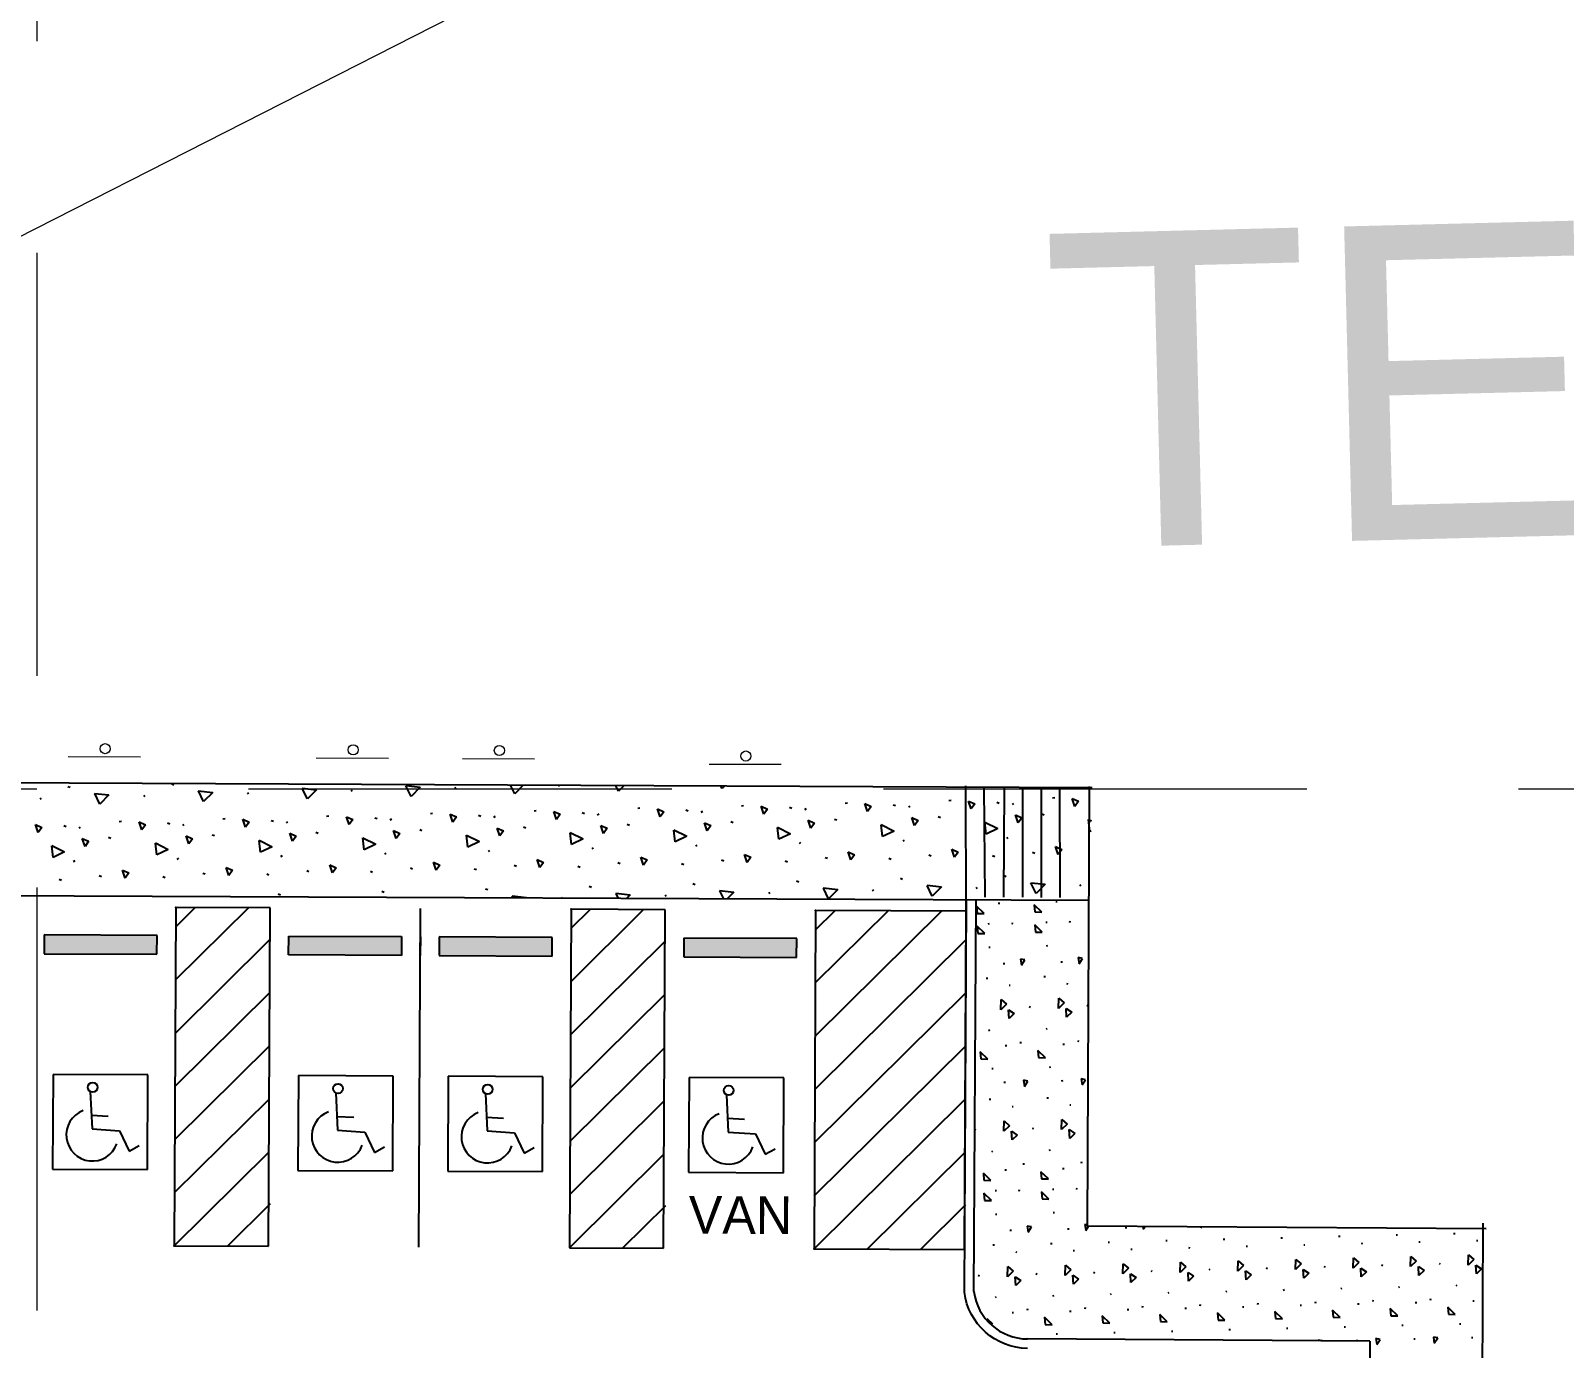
# Model space of a CAD drawing. Header units: inches. Extents: x -5337 to 1057, y 15227 to 19227.
# Drawn here: x -2240 to -2158.5, y 16498.7 to 16568.8 of the extents above; entities that cross this region are included whole.
import ezdxf
from ezdxf.enums import TextEntityAlignment as Align

# ---------------------------------------------------------------- set-up
doc = ezdxf.new("R2010")
doc.units = ezdxf.units.IN
doc.header["$LTSCALE"] = 150
doc.header["$MEASUREMENT"] = 0
doc.linetypes.add('HIDDEN', pattern=[0.375, 0.25, -0.125])
for name, color, linetype in [('grid', 7, 'HIDDEN'), ('Level 5', 7, 'Continuous'), ('PAVING', 7, 'Continuous')]:
    doc.layers.add(name, color=color, linetype=linetype)
doc.styles.add('providence5$0$Style-ENGINEERING', font='ENGINEERING.shx')
doc.styles.get("Standard").update_dxf_attribs({"font": 'ARIAL.TTF', "height": 25})

msp = doc.modelspace()

# ---------------------------------------------------------------- linework, layer by layer
at = {"layer": 'grid', "color": 252, "linetype": 'HIDDEN', "lineweight": 0, "ltscale": 0.6}
for p, q in [((-2239.644, 19121.984), (-2239.644, 15630.294)), ((-5232.144, 16528.484), (952.356, 16528.484))]:
    msp.add_line(p, q, dxfattribs=at)
at = {"layer": 'Level 5', "color": 7, "linetype": 'Continuous', "lineweight": 13}
msp.add_line((-2189.667, 16583.74), (-2261.828, 16547.011), dxfattribs=at)
at = {"layer": 'PAVING', "linetype": 'Continuous', "lineweight": 13}
for p, q in [((-2234.137, 16530.157), (-2237.977, 16530.176)), ((-2220.954, 16530.093), (-2224.794, 16530.112)), ((-2213.189, 16530.056), (-2217.029, 16530.074)), ((-2200.081, 16529.775), (-2203.921, 16529.775))]:
    msp.add_line(p, q, dxfattribs=at)
at = {"layer": 'PAVING'}
for p, q in [((-2183.55, 16528.527), (-2295.542, 16529.027)), ((-2237.994, 16528.607), (-2237.872, 16528.557)), ((-2232.482, 16528.746), (-2232.361, 16528.696)), ((-2225.554, 16528.512), (-2224.79, 16528.425)), ((-2225.271, 16527.936), (-2225.549, 16528.499)), ((-2220.043, 16528.651), (-2219.279, 16528.564)), ((-2219.76, 16528.075), (-2220.038, 16528.638)), ((-2219.279, 16528.564), (-2219.76, 16528.075)), ((-2217.371, 16528.54), (-2217.449, 16528.485)), ((-2214.248, 16528.214), (-2214.472, 16528.666)), ((-2213.807, 16528.663), (-2214.248, 16528.214)), ((-2211.894, 16528.654), (-2211.938, 16528.623)), ((-2208.737, 16528.352), (-2208.88, 16528.641)), ((-2208.456, 16528.639), (-2208.737, 16528.352)), ((-2203.226, 16528.491), (-2203.287, 16528.615)), ((-2203.105, 16528.615), (-2203.226, 16528.491)), ((-2190.254, 16521.971), (-2190.266, 16528.641)), ((-2190.254, 16521.971), (-2190.266, 16528.641)), ((-2189.251, 16522.716), (-2189.294, 16528.561)), ((-2189.251, 16522.716), (-2189.294, 16528.561)), ((-2188.251, 16522.711), (-2188.22, 16528.554)), ((-2188.251, 16522.711), (-2188.22, 16528.554)), ((-2187.251, 16522.706), (-2187.25, 16528.543)), ((-2187.251, 16522.706), (-2187.25, 16528.543)), ((-2186.251, 16522.701), (-2186.245, 16528.534)), ((-2186.251, 16522.701), (-2186.245, 16528.534)), ((-2185.251, 16522.696), (-2185.276, 16528.558)), ((-2185.251, 16522.696), (-2185.276, 16528.558)), ((-2183.812, 16505.223), (-2183.693, 16528.593)), ((-2239.415, 16527.985), (-2239.494, 16527.93)), ((-2236.576, 16528.234), (-2235.813, 16528.148)), ((-2236.293, 16527.659), (-2236.572, 16528.222)), ((-2235.813, 16528.148), (-2236.293, 16527.659)), ((-2233.904, 16528.124), (-2233.983, 16528.069)), ((-2231.065, 16528.373), (-2230.302, 16528.287)), ((-2230.782, 16527.797), (-2231.06, 16528.361)), ((-2230.302, 16528.287), (-2230.782, 16527.797)), ((-2228.393, 16528.263), (-2228.472, 16528.207)), ((-2224.79, 16528.425), (-2225.271, 16527.936)), ((-2222.882, 16528.401), (-2222.96, 16528.346)), ((-2196.569, 16527.717), (-2196.689, 16527.7)), ((-2195.637, 16527.688), (-2195.3, 16527.537)), ((-2195.493, 16527.265), (-2195.637, 16527.688)), ((-2191.058, 16527.855), (-2191.178, 16527.839)), ((-2190.126, 16527.827), (-2189.789, 16527.676)), ((-2189.982, 16527.404), (-2190.126, 16527.827)), ((-2188.619, 16527.772), (-2188.497, 16527.721)), ((-2187.738, 16527.693), (-2187.817, 16527.637)), ((-2185.547, 16527.994), (-2185.666, 16527.978)), ((-2184.614, 16527.966), (-2184.277, 16527.814)), ((-2184.471, 16527.543), (-2184.614, 16527.966)), ((-2184.277, 16527.814), (-2184.471, 16527.543)), ((-2229.637, 16526.884), (-2229.756, 16526.868)), ((-2224.125, 16527.023), (-2224.245, 16527.007)), ((-2223.193, 16526.994), (-2222.856, 16526.843)), ((-2223.049, 16526.572), (-2223.193, 16526.994)), ((-2221.686, 16526.939), (-2221.565, 16526.889)), ((-2218.614, 16527.162), (-2218.734, 16527.145)), ((-2217.682, 16527.133), (-2217.345, 16526.982)), ((-2217.538, 16526.711), (-2217.682, 16527.133)), ((-2217.345, 16526.982), (-2217.538, 16526.711)), ((-2216.175, 16527.078), (-2216.053, 16527.028)), ((-2215.294, 16526.999), (-2215.373, 16526.944)), ((-2213.103, 16527.301), (-2213.222, 16527.284)), ((-2212.17, 16527.272), (-2211.834, 16527.121)), ((-2212.027, 16526.849), (-2212.17, 16527.272)), ((-2211.834, 16527.121), (-2212.027, 16526.849)), ((-2210.663, 16527.217), (-2210.542, 16527.166)), ((-2209.783, 16527.138), (-2209.862, 16527.082)), ((-2207.592, 16527.439), (-2207.711, 16527.423)), ((-2206.659, 16527.411), (-2206.322, 16527.259)), ((-2206.515, 16526.988), (-2206.659, 16527.411)), ((-2206.322, 16527.259), (-2206.515, 16526.988)), ((-2205.152, 16527.355), (-2205.031, 16527.305)), ((-2204.272, 16527.277), (-2204.351, 16527.221)), ((-2202.081, 16527.578), (-2202.2, 16527.562)), ((-2201.148, 16527.549), (-2200.811, 16527.398)), ((-2201.004, 16527.127), (-2201.148, 16527.549)), ((-2200.811, 16527.398), (-2201.004, 16527.127)), ((-2199.641, 16527.494), (-2199.52, 16527.444)), ((-2198.761, 16527.415), (-2198.839, 16527.36)), ((-2197.255, 16526.869), (-2197.134, 16526.818)), ((-2195.3, 16527.537), (-2195.493, 16527.265)), ((-2194.13, 16527.633), (-2194.009, 16527.583)), ((-2193.25, 16527.554), (-2193.328, 16527.499)), ((-2193.141, 16526.946), (-2192.805, 16526.794)), ((-2192.998, 16526.523), (-2193.141, 16526.946)), ((-2191.744, 16527.007), (-2191.623, 16526.957)), ((-2189.789, 16527.676), (-2189.982, 16527.404)), ((-2187.63, 16527.084), (-2187.293, 16526.933)), ((-2187.486, 16526.662), (-2187.63, 16527.084)), ((-2187.293, 16526.933), (-2187.486, 16526.662)), ((-2186.233, 16527.146), (-2186.111, 16527.096)), ((-2239.726, 16526.578), (-2239.39, 16526.427)), ((-2239.583, 16526.156), (-2239.726, 16526.578)), ((-2239.39, 16526.427), (-2239.583, 16526.156)), ((-2238.219, 16526.523), (-2238.098, 16526.473)), ((-2237.339, 16526.444), (-2237.418, 16526.389)), ((-2235.148, 16526.746), (-2235.267, 16526.729)), ((-2234.215, 16526.717), (-2233.878, 16526.566)), ((-2234.071, 16526.294), (-2234.215, 16526.717)), ((-2233.878, 16526.566), (-2234.071, 16526.294)), ((-2232.708, 16526.662), (-2232.587, 16526.611)), ((-2231.828, 16526.583), (-2231.907, 16526.527)), ((-2228.704, 16526.856), (-2228.367, 16526.704)), ((-2228.56, 16526.433), (-2228.704, 16526.856)), ((-2228.367, 16526.704), (-2228.56, 16526.433)), ((-2227.197, 16526.8), (-2227.076, 16526.75)), ((-2226.317, 16526.722), (-2226.395, 16526.666)), ((-2226.209, 16526.113), (-2225.872, 16525.962)), ((-2226.065, 16525.69), (-2226.209, 16526.113)), ((-2224.811, 16526.175), (-2224.69, 16526.125)), ((-2222.856, 16526.843), (-2223.049, 16526.572)), ((-2220.806, 16526.86), (-2220.884, 16526.805)), ((-2220.698, 16526.252), (-2220.361, 16526.101)), ((-2220.554, 16525.829), (-2220.698, 16526.252)), ((-2220.361, 16526.101), (-2220.554, 16525.829)), ((-2219.3, 16526.314), (-2219.179, 16526.263)), ((-2215.186, 16526.391), (-2214.849, 16526.239)), ((-2215.042, 16525.968), (-2215.186, 16526.391)), ((-2214.849, 16526.239), (-2215.042, 16525.968)), ((-2213.789, 16526.452), (-2213.667, 16526.402)), ((-2211.303, 16526.155), (-2210.615, 16525.813)), ((-2211.233, 16525.517), (-2211.302, 16526.142)), ((-2209.675, 16526.529), (-2209.338, 16526.378)), ((-2209.531, 16526.107), (-2209.675, 16526.529)), ((-2209.338, 16526.378), (-2209.531, 16526.107)), ((-2208.278, 16526.591), (-2208.156, 16526.541)), ((-2205.792, 16526.294), (-2205.104, 16525.952)), ((-2205.722, 16525.656), (-2205.791, 16526.281)), ((-2204.164, 16526.668), (-2203.827, 16526.517)), ((-2204.02, 16526.245), (-2204.164, 16526.668)), ((-2203.827, 16526.517), (-2204.02, 16526.245)), ((-2202.766, 16526.73), (-2202.645, 16526.68)), ((-2200.28, 16526.433), (-2199.592, 16526.09)), ((-2200.211, 16525.795), (-2200.28, 16526.419)), ((-2199.592, 16526.09), (-2200.211, 16525.795)), ((-2198.653, 16526.807), (-2198.316, 16526.655)), ((-2198.509, 16526.384), (-2198.653, 16526.807)), ((-2198.316, 16526.655), (-2198.509, 16526.384)), ((-2194.769, 16526.571), (-2194.081, 16526.229)), ((-2194.7, 16525.934), (-2194.769, 16526.558)), ((-2194.081, 16526.229), (-2194.7, 16525.934)), ((-2192.805, 16526.794), (-2192.998, 16526.523)), ((-2189.258, 16526.71), (-2188.57, 16526.368)), ((-2189.189, 16526.072), (-2189.258, 16526.697)), ((-2188.57, 16526.368), (-2189.189, 16526.072)), ((-2183.747, 16526.849), (-2183.601, 16526.776)), ((-2183.677, 16526.211), (-2183.746, 16526.836)), ((-2183.616, 16526.24), (-2183.677, 16526.211)), ((-2238.859, 16525.462), (-2238.171, 16525.119)), ((-2238.789, 16524.824), (-2238.858, 16525.448)), ((-2237.231, 16525.836), (-2236.894, 16525.684)), ((-2237.087, 16525.413), (-2237.231, 16525.836)), ((-2236.894, 16525.684), (-2237.087, 16525.413)), ((-2235.834, 16525.897), (-2235.712, 16525.847)), ((-2233.348, 16525.6), (-2232.66, 16525.258)), ((-2233.278, 16524.962), (-2233.347, 16525.587)), ((-2232.66, 16525.258), (-2233.278, 16524.962)), ((-2231.72, 16525.974), (-2231.383, 16525.823)), ((-2231.576, 16525.552), (-2231.72, 16525.974)), ((-2231.383, 16525.823), (-2231.576, 16525.552)), ((-2230.322, 16526.036), (-2230.201, 16525.986)), ((-2227.836, 16525.739), (-2227.148, 16525.397)), ((-2227.767, 16525.101), (-2227.836, 16525.726)), ((-2227.148, 16525.397), (-2227.767, 16525.101)), ((-2225.872, 16525.962), (-2226.065, 16525.69)), ((-2222.325, 16525.878), (-2221.637, 16525.535)), ((-2222.256, 16525.24), (-2222.325, 16525.864)), ((-2221.637, 16525.535), (-2222.256, 16525.24)), ((-2216.814, 16526.017), (-2216.126, 16525.674)), ((-2216.745, 16525.379), (-2216.814, 16526.003)), ((-2216.126, 16525.674), (-2216.745, 16525.379)), ((-2210.615, 16525.813), (-2211.233, 16525.517)), ((-2210.077, 16525.336), (-2210.156, 16525.28)), ((-2205.104, 16525.952), (-2205.722, 16525.656)), ((-2204.566, 16525.474), (-2204.644, 16525.419)), ((-2199.055, 16525.613), (-2199.133, 16525.558)), ((-2193.543, 16525.752), (-2193.622, 16525.696)), ((-2191.014, 16525.264), (-2190.677, 16525.113)), ((-2190.87, 16524.842), (-2191.014, 16525.264)), ((-2188.032, 16525.891), (-2188.111, 16525.835)), ((-2185.502, 16525.403), (-2185.165, 16525.252)), ((-2185.359, 16524.98), (-2185.502, 16525.403)), ((-2185.165, 16525.252), (-2185.359, 16524.98)), ((-2238.171, 16525.119), (-2238.789, 16524.824)), ((-2237.633, 16524.642), (-2237.712, 16524.587)), ((-2232.122, 16524.781), (-2232.2, 16524.725)), ((-2226.611, 16524.919), (-2226.689, 16524.864)), ((-2224.081, 16524.432), (-2223.744, 16524.281)), ((-2223.937, 16524.009), (-2224.081, 16524.432)), ((-2221.099, 16525.058), (-2221.178, 16525.003)), ((-2218.57, 16524.571), (-2218.233, 16524.419)), ((-2218.426, 16524.148), (-2218.57, 16524.571)), ((-2218.233, 16524.419), (-2218.426, 16524.148)), ((-2215.588, 16525.197), (-2215.667, 16525.142)), ((-2213.058, 16524.709), (-2212.722, 16524.558)), ((-2212.915, 16524.287), (-2213.058, 16524.709)), ((-2212.722, 16524.558), (-2212.915, 16524.287)), ((-2208.773, 16524.553), (-2208.651, 16524.503)), ((-2207.547, 16524.848), (-2207.21, 16524.697)), ((-2207.403, 16524.425), (-2207.547, 16524.848)), ((-2207.21, 16524.697), (-2207.403, 16524.425)), ((-2205.387, 16524.505), (-2205.266, 16524.455)), ((-2203.261, 16524.692), (-2203.14, 16524.642)), ((-2202.036, 16524.987), (-2201.699, 16524.836)), ((-2201.892, 16524.564), (-2202.036, 16524.987)), ((-2201.699, 16524.836), (-2201.892, 16524.564)), ((-2199.876, 16524.644), (-2199.755, 16524.594)), ((-2197.75, 16524.831), (-2197.629, 16524.781)), ((-2196.525, 16525.126), (-2196.188, 16524.974)), ((-2196.381, 16524.703), (-2196.525, 16525.126)), ((-2196.188, 16524.974), (-2196.381, 16524.703)), ((-2194.365, 16524.783), (-2194.243, 16524.733)), ((-2192.239, 16524.97), (-2192.118, 16524.919)), ((-2190.677, 16525.113), (-2190.87, 16524.842)), ((-2188.853, 16524.922), (-2188.732, 16524.871)), ((-2186.728, 16525.108), (-2186.606, 16525.058)), ((-2238.454, 16523.673), (-2238.333, 16523.623)), ((-2236.329, 16523.86), (-2236.207, 16523.809)), ((-2235.103, 16524.154), (-2234.766, 16524.003)), ((-2234.959, 16523.732), (-2235.103, 16524.154)), ((-2234.766, 16524.003), (-2234.959, 16523.732)), ((-2232.943, 16523.812), (-2232.822, 16523.761)), ((-2230.817, 16523.998), (-2230.696, 16523.948)), ((-2229.592, 16524.293), (-2229.255, 16524.142)), ((-2229.448, 16523.871), (-2229.592, 16524.293)), ((-2229.255, 16524.142), (-2229.448, 16523.871)), ((-2227.432, 16523.95), (-2227.311, 16523.9)), ((-2225.306, 16524.137), (-2225.185, 16524.087)), ((-2223.744, 16524.281), (-2223.937, 16524.009)), ((-2221.92, 16524.089), (-2221.799, 16524.039)), ((-2219.795, 16524.276), (-2219.674, 16524.226)), ((-2216.409, 16524.228), (-2216.288, 16524.178)), ((-2214.284, 16524.415), (-2214.163, 16524.364)), ((-2210.898, 16524.367), (-2210.777, 16524.316)), ((-2193.753, 16523.719), (-2193.632, 16523.669)), ((-2188.242, 16523.858), (-2188.121, 16523.807)), ((-2183.724, 16522.533), (-2295.568, 16523.027)), ((-2226.82, 16522.887), (-2226.699, 16522.836)), ((-2221.309, 16523.025), (-2221.188, 16522.975)), ((-2215.798, 16523.164), (-2215.677, 16523.114)), ((-2214.381, 16522.791), (-2213.617, 16522.705)), ((-2210.287, 16523.303), (-2210.165, 16523.252)), ((-2208.869, 16522.93), (-2208.106, 16522.843)), ((-2208.729, 16522.643), (-2208.865, 16522.918)), ((-2208.106, 16522.843), (-2208.304, 16522.641)), ((-2206.197, 16522.819), (-2206.276, 16522.764)), ((-2204.775, 16523.442), (-2204.654, 16523.391)), ((-2203.358, 16523.069), (-2202.595, 16522.982)), ((-2203.137, 16522.618), (-2203.353, 16523.056)), ((-2202.595, 16522.982), (-2202.953, 16522.618)), ((-2200.686, 16522.958), (-2200.765, 16522.903)), ((-2199.264, 16523.58), (-2199.143, 16523.53)), ((-2197.847, 16523.207), (-2197.083, 16523.121)), ((-2197.564, 16522.632), (-2197.842, 16523.195)), ((-2197.083, 16523.121), (-2197.564, 16522.632)), ((-2195.175, 16523.097), (-2195.253, 16523.042)), ((-2192.336, 16523.346), (-2191.572, 16523.26)), ((-2192.053, 16522.77), (-2192.331, 16523.334)), ((-2191.572, 16523.26), (-2192.053, 16522.77)), ((-2189.664, 16523.236), (-2189.742, 16523.18)), ((-2186.825, 16523.485), (-2186.061, 16523.398)), ((-2186.541, 16522.909), (-2186.82, 16523.473)), ((-2186.061, 16523.398), (-2186.541, 16522.909)), ((-2184.152, 16523.374), (-2184.231, 16523.319)), ((-2232.254, 16522.174), (-2232.341, 16504.174)), ((-2232.254, 16522.174), (-2232.341, 16504.174)), ((-2232.254, 16522.174), (-2232.341, 16504.174)), ((-2232.331, 16522.748), (-2232.33, 16522.747)), ((-2232.273, 16518.316), (-2228.396, 16522.155)), ((-2232.273, 16518.316), (-2228.396, 16522.155)), ((-2232.259, 16521.145), (-2231.225, 16522.169)), ((-2232.259, 16521.145), (-2231.225, 16522.169)), ((-2227.254, 16522.15), (-2232.254, 16522.174)), ((-2227.254, 16522.15), (-2232.254, 16522.174)), ((-2227.254, 16522.15), (-2232.254, 16522.174)), ((-2227.341, 16504.15), (-2227.254, 16522.15)), ((-2227.341, 16504.15), (-2227.254, 16522.15)), ((-2219.341, 16504.112), (-2219.254, 16522.111)), ((-2219.341, 16504.112), (-2219.254, 16522.111)), ((-2219.341, 16504.112), (-2219.254, 16522.111)), ((-2214.321, 16522.668), (-2214.376, 16522.779)), ((-2213.617, 16522.705), (-2213.656, 16522.665)), ((-2211.708, 16522.681), (-2211.743, 16522.656)), ((-2211.255, 16522.073), (-2211.341, 16504.073)), ((-2211.255, 16522.073), (-2211.341, 16504.073)), ((-2211.273, 16518.215), (-2207.397, 16522.054)), ((-2211.273, 16518.215), (-2207.397, 16522.054)), ((-2211.259, 16521.043), (-2210.225, 16522.068)), ((-2211.259, 16521.043), (-2210.225, 16522.068)), ((-2206.255, 16522.048), (-2211.255, 16522.073)), ((-2206.255, 16522.048), (-2211.255, 16522.073)), ((-2206.255, 16522.048), (-2211.255, 16522.073)), ((-2206.342, 16504.049), (-2206.255, 16522.048)), ((-2206.342, 16504.049), (-2206.255, 16522.048)), ((-2206.341, 16504.048), (-2206.254, 16522.048)), ((-2206.341, 16504.048), (-2206.254, 16522.048)), ((-2198.254, 16522.009), (-2198.341, 16504.01)), ((-2198.254, 16522.009), (-2198.341, 16504.01)), ((-2198.254, 16522.009), (-2198.341, 16504.01)), ((-2198.254, 16522.009), (-2198.341, 16504.01)), ((-2198.287, 16515.323), (-2191.568, 16521.977)), ((-2198.287, 16515.323), (-2191.568, 16521.977)), ((-2198.273, 16518.152), (-2194.397, 16521.991)), ((-2198.273, 16518.152), (-2194.397, 16521.991)), ((-2198.259, 16520.98), (-2197.225, 16522.004)), ((-2198.259, 16520.98), (-2197.225, 16522.004)), ((-2190.254, 16521.971), (-2198.254, 16522.009)), ((-2190.254, 16521.971), (-2198.254, 16522.009)), ((-2190.254, 16521.971), (-2198.254, 16522.009)), ((-2190.342, 16501.711), (-2190.231, 16522.561)), ((-2190.341, 16503.971), (-2190.254, 16521.971)), ((-2190.341, 16503.971), (-2190.254, 16521.971)), ((-2189.842, 16501.74), (-2189.724, 16522.559)), ((-2189.298, 16521.846), (-2189.699, 16522.235)), ((-2189.699, 16522.235), (-2189.665, 16521.854)), ((-2188.556, 16522.402), (-2188.471, 16522.404)), ((-2186.237, 16521.923), (-2186.638, 16522.312)), ((-2186.638, 16522.312), (-2186.604, 16521.931)), ((-2185.495, 16522.479), (-2185.41, 16522.481)), ((-2189.271, 16520.775), (-2189.672, 16521.166)), ((-2189.672, 16521.166), (-2189.638, 16520.785)), ((-2189.665, 16521.854), (-2189.298, 16521.846)), ((-2189.08, 16521.305), (-2189.007, 16521.307)), ((-2187.851, 16521.336), (-2187.768, 16521.318)), ((-2186.21, 16520.852), (-2186.611, 16521.243)), ((-2186.611, 16521.243), (-2186.577, 16520.862)), ((-2186.604, 16521.931), (-2186.237, 16521.923)), ((-2186.019, 16521.382), (-2185.946, 16521.384)), ((-2184.79, 16521.413), (-2184.707, 16521.395)), ((-2239.261, 16520.708), (-2239.266, 16519.708)), ((-2239.261, 16520.708), (-2239.266, 16519.708)), ((-2233.261, 16520.679), (-2239.261, 16520.708)), ((-2233.261, 16520.679), (-2239.261, 16520.708)), ((-2233.266, 16519.679), (-2233.261, 16520.679)), ((-2233.266, 16519.679), (-2233.261, 16520.679)), ((-2232.286, 16515.488), (-2227.262, 16520.464)), ((-2232.286, 16515.488), (-2227.262, 16520.464)), ((-2226.266, 16519.645), (-2226.261, 16520.645)), ((-2226.266, 16519.645), (-2226.261, 16520.645)), ((-2226.261, 16520.645), (-2220.262, 16520.616)), ((-2226.261, 16520.645), (-2220.262, 16520.616)), ((-2220.262, 16520.616), (-2220.266, 16519.616)), ((-2220.262, 16520.616), (-2220.266, 16519.616)), ((-2219.262, 16520.611), (-2219.266, 16519.611)), ((-2219.262, 16520.611), (-2219.266, 16519.611)), ((-2219.262, 16520.611), (-2219.266, 16519.611)), ((-2218.262, 16520.606), (-2218.266, 16519.607)), ((-2218.262, 16520.606), (-2218.266, 16519.607)), ((-2212.262, 16520.577), (-2218.262, 16520.606)), ((-2212.262, 16520.577), (-2218.262, 16520.606)), ((-2212.266, 16519.578), (-2212.262, 16520.577)), ((-2212.266, 16519.578), (-2212.262, 16520.577)), ((-2211.287, 16515.386), (-2206.263, 16520.362)), ((-2211.287, 16515.386), (-2206.263, 16520.362)), ((-2205.261, 16520.543), (-2205.266, 16519.543)), ((-2205.261, 16520.543), (-2205.266, 16519.543)), ((-2199.262, 16520.514), (-2205.261, 16520.543)), ((-2199.262, 16520.514), (-2205.261, 16520.543)), ((-2199.266, 16519.514), (-2199.262, 16520.514)), ((-2199.266, 16519.514), (-2199.262, 16520.514)), ((-2199.262, 16520.514), (-2199.262, 16520.514)), ((-2199.262, 16520.514), (-2199.262, 16520.514)), ((-2198.3, 16512.495), (-2190.262, 16520.456)), ((-2198.3, 16512.495), (-2190.262, 16520.456)), ((-2189.638, 16520.785), (-2189.271, 16520.775)), ((-2186.577, 16520.862), (-2186.21, 16520.852)), ((-2239.266, 16519.708), (-2233.266, 16519.679)), ((-2239.266, 16519.708), (-2233.266, 16519.679)), ((-2220.266, 16519.616), (-2226.266, 16519.645)), ((-2220.266, 16519.616), (-2226.266, 16519.645)), ((-2218.266, 16519.607), (-2212.266, 16519.578)), ((-2218.266, 16519.607), (-2212.266, 16519.578)), ((-2205.266, 16519.543), (-2199.266, 16519.514)), ((-2205.266, 16519.543), (-2199.266, 16519.514)), ((-2189.048, 16520.058), (-2188.976, 16520.06)), ((-2185.988, 16520.135), (-2185.915, 16520.137)), ((-2188.283, 16519.193), (-2188.2, 16519.195)), ((-2187.367, 16519.422), (-2187.318, 16519.098)), ((-2187.138, 16519.38), (-2187.367, 16519.422)), ((-2187.318, 16519.098), (-2187.138, 16519.38)), ((-2185.222, 16519.27), (-2185.139, 16519.272)), ((-2184.306, 16519.5), (-2184.257, 16519.175)), ((-2184.077, 16519.457), (-2184.306, 16519.5)), ((-2184.257, 16519.175), (-2184.077, 16519.457)), ((-2189.189, 16518.414), (-2189.107, 16518.416)), ((-2187.977, 16518.044), (-2187.911, 16518.038)), ((-2186.128, 16518.491), (-2186.046, 16518.493)), ((-2184.916, 16518.121), (-2184.85, 16518.115)), ((-2232.3, 16512.659), (-2227.276, 16517.635)), ((-2232.3, 16512.659), (-2227.276, 16517.635)), ((-2211.3, 16512.558), (-2206.276, 16517.534)), ((-2211.3, 16512.558), (-2206.276, 16517.534)), ((-2198.314, 16509.666), (-2190.275, 16517.628)), ((-2198.314, 16509.666), (-2190.275, 16517.628)), ((-2188.415, 16516.722), (-2188.395, 16517.265)), ((-2188.395, 16517.265), (-2188.114, 16517.019)), ((-2185.354, 16516.799), (-2185.334, 16517.342)), ((-2185.053, 16517.096), (-2185.354, 16516.799)), ((-2185.334, 16517.342), (-2185.053, 16517.096)), ((-2188.114, 16517.019), (-2188.415, 16516.722)), ((-2188.002, 16516.725), (-2187.703, 16516.522)), ((-2187.976, 16516.259), (-2188.002, 16516.725)), ((-2187.703, 16516.522), (-2187.976, 16516.259)), ((-2186.905, 16516.892), (-2186.839, 16516.859)), ((-2184.941, 16516.803), (-2184.642, 16516.599)), ((-2184.915, 16516.336), (-2184.941, 16516.803)), ((-2184.642, 16516.599), (-2184.915, 16516.336)), ((-2183.844, 16516.969), (-2183.778, 16516.936)), ((-2189.061, 16515.629), (-2189.003, 16515.655)), ((-2186, 16515.706), (-2185.942, 16515.732)), ((-2232.314, 16509.831), (-2227.29, 16514.807)), ((-2232.314, 16509.831), (-2227.29, 16514.807)), ((-2211.314, 16509.73), (-2206.29, 16514.705)), ((-2211.314, 16509.73), (-2206.29, 16514.705)), ((-2198.328, 16506.838), (-2190.289, 16514.799)), ((-2198.328, 16506.838), (-2190.289, 16514.799)), ((-2188.173, 16514.823), (-2188.09, 16514.825)), ((-2187.407, 16514.993), (-2187.321, 16514.978)), ((-2185.112, 16514.9), (-2185.029, 16514.902)), ((-2184.346, 16515.07), (-2184.26, 16515.055)), ((-2189.103, 16514.099), (-2189.504, 16514.49)), ((-2189.504, 16514.49), (-2189.47, 16514.114)), ((-2189.47, 16514.114), (-2189.103, 16514.099)), ((-2186.042, 16514.176), (-2186.443, 16514.567)), ((-2186.443, 16514.567), (-2186.409, 16514.191)), ((-2186.409, 16514.191), (-2186.042, 16514.176)), ((-2238.788, 16513.289), (-2238.812, 16508.249)), ((-2238.788, 16513.289), (-2238.812, 16508.249)), ((-2233.748, 16513.265), (-2238.788, 16513.289)), ((-2233.748, 16513.265), (-2238.788, 16513.289)), ((-2233.772, 16508.225), (-2233.748, 16513.265)), ((-2233.772, 16508.225), (-2233.748, 16513.265)), ((-2225.744, 16513.226), (-2225.768, 16508.186)), ((-2225.744, 16513.226), (-2225.768, 16508.186)), ((-2220.704, 16513.202), (-2225.744, 16513.226)), ((-2220.704, 16513.202), (-2225.744, 16513.226)), ((-2220.728, 16508.162), (-2220.704, 16513.202)), ((-2220.728, 16508.162), (-2220.704, 16513.202)), ((-2217.788, 16513.188), (-2217.812, 16508.148)), ((-2217.788, 16513.188), (-2217.812, 16508.148)), ((-2212.748, 16513.163), (-2217.788, 16513.188)), ((-2212.748, 16513.163), (-2217.788, 16513.188)), ((-2212.772, 16508.124), (-2212.748, 16513.163)), ((-2212.772, 16508.124), (-2212.748, 16513.163)), ((-2204.979, 16513.125), (-2205.004, 16508.086)), ((-2204.979, 16513.125), (-2205.004, 16508.086)), ((-2199.939, 16513.101), (-2204.979, 16513.125)), ((-2199.939, 16513.101), (-2204.979, 16513.125)), ((-2199.964, 16508.061), (-2199.939, 16513.101)), ((-2199.964, 16508.061), (-2199.939, 16513.101)), ((-2188.886, 16513.606), (-2188.813, 16513.608)), ((-2185.825, 16513.683), (-2185.752, 16513.685)), ((-2184.144, 16513.052), (-2184.095, 16512.728)), ((-2183.915, 16513.01), (-2184.144, 16513.052)), ((-2184.095, 16512.728), (-2183.915, 16513.01)), ((-2236.805, 16512.374), (-2236.708, 16510.388)), ((-2236.805, 16512.374), (-2236.708, 16510.388)), ((-2223.761, 16512.31), (-2223.663, 16510.325)), ((-2223.761, 16512.31), (-2223.663, 16510.325)), ((-2215.805, 16512.272), (-2215.708, 16510.287)), ((-2215.805, 16512.272), (-2215.708, 16510.287)), ((-2202.997, 16512.21), (-2202.899, 16510.225)), ((-2202.997, 16512.21), (-2202.899, 16510.225)), ((-2188.245, 16512.879), (-2188.165, 16512.881)), ((-2187.205, 16512.975), (-2187.156, 16512.651)), ((-2186.976, 16512.932), (-2187.205, 16512.975)), ((-2187.156, 16512.651), (-2186.976, 16512.932)), ((-2185.185, 16512.956), (-2185.104, 16512.958)), ((-2232.327, 16507.003), (-2227.303, 16511.979)), ((-2232.327, 16507.003), (-2227.303, 16511.979)), ((-2211.328, 16506.901), (-2206.304, 16511.877)), ((-2211.328, 16506.901), (-2206.304, 16511.877)), ((-2198.341, 16504.01), (-2190.303, 16511.971)), ((-2198.341, 16504.01), (-2190.303, 16511.971)), ((-2189.027, 16511.965), (-2188.945, 16511.967)), ((-2187.814, 16511.589), (-2187.749, 16511.591)), ((-2185.966, 16512.042), (-2185.884, 16512.044)), ((-2184.753, 16511.666), (-2184.688, 16511.668)), ((-2236.744, 16511.123), (-2235.851, 16511.072)), ((-2236.744, 16511.123), (-2235.851, 16511.072)), ((-2223.7, 16511.06), (-2222.807, 16511.009)), ((-2223.7, 16511.06), (-2222.807, 16511.009)), ((-2215.744, 16511.022), (-2214.851, 16510.97)), ((-2215.744, 16511.022), (-2214.851, 16510.97)), ((-2202.935, 16510.959), (-2202.042, 16510.908)), ((-2202.935, 16510.959), (-2202.042, 16510.908)), ((-2188.253, 16510.275), (-2188.232, 16510.818)), ((-2187.951, 16510.562), (-2188.253, 16510.275)), ((-2188.232, 16510.818), (-2187.951, 16510.562)), ((-2185.192, 16510.352), (-2185.172, 16510.895)), ((-2184.891, 16510.639), (-2185.192, 16510.352)), ((-2185.172, 16510.895), (-2184.891, 16510.639)), ((-2236.708, 16510.388), (-2235.257, 16510.29)), ((-2236.708, 16510.388), (-2235.257, 16510.29)), ((-2235.257, 16510.29), (-2234.741, 16509.207)), ((-2235.257, 16510.29), (-2234.741, 16509.207)), ((-2223.663, 16510.325), (-2222.213, 16510.227)), ((-2223.663, 16510.325), (-2222.213, 16510.227)), ((-2222.213, 16510.227), (-2221.697, 16509.144)), ((-2222.213, 16510.227), (-2221.697, 16509.144)), ((-2215.708, 16510.287), (-2214.257, 16510.189)), ((-2215.708, 16510.287), (-2214.257, 16510.189)), ((-2214.257, 16510.189), (-2213.741, 16509.106)), ((-2214.257, 16510.189), (-2213.741, 16509.106)), ((-2202.899, 16510.225), (-2201.448, 16510.127)), ((-2202.899, 16510.225), (-2201.448, 16510.127)), ((-2201.448, 16510.127), (-2200.932, 16509.043)), ((-2201.448, 16510.127), (-2200.932, 16509.043)), ((-2189.793, 16510.356), (-2189.737, 16510.335)), ((-2187.84, 16510.278), (-2187.54, 16510.067)), ((-2187.813, 16509.812), (-2187.84, 16510.278)), ((-2187.54, 16510.067), (-2187.813, 16509.812)), ((-2186.743, 16510.437), (-2186.676, 16510.412)), ((-2184.779, 16510.355), (-2184.479, 16510.144)), ((-2184.753, 16509.889), (-2184.779, 16510.355)), ((-2184.479, 16510.144), (-2184.753, 16509.889)), ((-2234.741, 16509.207), (-2234.207, 16509.501)), ((-2234.741, 16509.207), (-2234.207, 16509.501)), ((-2232.341, 16504.174), (-2227.317, 16509.15)), ((-2232.341, 16504.174), (-2227.317, 16509.15)), ((-2221.697, 16509.144), (-2221.163, 16509.438)), ((-2221.697, 16509.144), (-2221.163, 16509.438)), ((-2213.741, 16509.106), (-2213.207, 16509.399)), ((-2213.741, 16509.106), (-2213.207, 16509.399)), ((-2211.341, 16504.073), (-2206.317, 16509.049)), ((-2211.341, 16504.073), (-2206.317, 16509.049)), ((-2200.932, 16509.043), (-2200.399, 16509.337)), ((-2200.932, 16509.043), (-2200.399, 16509.337)), ((-2195.513, 16503.996), (-2190.317, 16509.142)), ((-2195.513, 16503.996), (-2190.317, 16509.142)), ((-2188.899, 16509.18), (-2188.841, 16509.208)), ((-2185.838, 16509.257), (-2185.78, 16509.285)), ((-2238.812, 16508.249), (-2233.772, 16508.225)), ((-2238.812, 16508.249), (-2233.772, 16508.225)), ((-2225.768, 16508.186), (-2220.728, 16508.162)), ((-2225.768, 16508.186), (-2220.728, 16508.162)), ((-2217.812, 16508.148), (-2212.772, 16508.124)), ((-2217.812, 16508.148), (-2212.772, 16508.124)), ((-2188.198, 16508.208), (-2188.113, 16508.21)), ((-2187.244, 16508.538), (-2187.159, 16508.531)), ((-2185.88, 16507.729), (-2186.281, 16508.118)), ((-2186.281, 16508.118), (-2186.247, 16507.737)), ((-2185.138, 16508.285), (-2185.053, 16508.287)), ((-2184.183, 16508.615), (-2184.098, 16508.608)), ((-2205.004, 16508.086), (-2199.964, 16508.061)), ((-2205.004, 16508.086), (-2199.964, 16508.061)), ((-2188.94, 16507.652), (-2189.341, 16508.041)), ((-2189.341, 16508.041), (-2189.307, 16507.66)), ((-2189.307, 16507.66), (-2188.94, 16507.652)), ((-2186.247, 16507.737), (-2185.88, 16507.729)), ((-2188.913, 16506.581), (-2189.315, 16506.972)), ((-2189.315, 16506.972), (-2189.281, 16506.591)), ((-2189.281, 16506.591), (-2188.913, 16506.581)), ((-2188.722, 16507.111), (-2188.65, 16507.113)), ((-2187.493, 16507.142), (-2187.41, 16507.124)), ((-2185.853, 16506.658), (-2186.254, 16507.049)), ((-2186.254, 16507.049), (-2186.22, 16506.668)), ((-2186.22, 16506.668), (-2185.853, 16506.658)), ((-2185.662, 16507.188), (-2185.589, 16507.19)), ((-2184.432, 16507.219), (-2184.349, 16507.201)), ((-2229.513, 16504.161), (-2227.226, 16506.426)), ((-2229.513, 16504.161), (-2227.226, 16506.426)), ((-2208.513, 16504.059), (-2206.226, 16506.324)), ((-2208.513, 16504.059), (-2206.226, 16506.324)), ((-2192.685, 16503.982), (-2190.27, 16506.374)), ((-2192.685, 16503.982), (-2190.27, 16506.374)), ((-2188.691, 16505.864), (-2188.618, 16505.866)), ((-2185.63, 16505.941), (-2185.557, 16505.943)), ((-2187.925, 16504.999), (-2187.843, 16505.001)), ((-2187.01, 16505.228), (-2186.961, 16504.904)), ((-2186.781, 16505.186), (-2187.01, 16505.228)), ((-2186.961, 16504.904), (-2186.781, 16505.186)), ((-2184.865, 16505.076), (-2184.782, 16505.078)), ((-2183.811, 16505.28), (-2183.949, 16505.306)), ((-2183.949, 16505.306), (-2183.9, 16504.981)), ((-2183.9, 16504.981), (-2183.745, 16505.223)), ((-2162.615, 16505.074), (-2183.812, 16505.223)), ((-2181.804, 16505.153), (-2181.721, 16505.155)), ((-2180.861, 16505.202), (-2180.839, 16505.058)), ((-2180.839, 16505.058), (-2180.747, 16505.201)), ((-2177.785, 16505.181), (-2177.778, 16505.135)), ((-2177.778, 16505.135), (-2177.749, 16505.18)), ((-2162.793, 16505.376), (-2163.028, 16452.972)), ((-2232.341, 16504.174), (-2227.341, 16504.15)), ((-2232.341, 16504.174), (-2227.341, 16504.15)), ((-2211.341, 16504.073), (-2206.342, 16504.049)), ((-2211.341, 16504.073), (-2206.342, 16504.049)), ((-2188.832, 16504.22), (-2188.75, 16504.222)), ((-2185.771, 16504.297), (-2185.689, 16504.299)), ((-2182.71, 16504.374), (-2182.628, 16504.376)), ((-2179.649, 16504.451), (-2179.567, 16504.453)), ((-2178.437, 16504.081), (-2178.371, 16504.075)), ((-2176.589, 16504.528), (-2176.506, 16504.53)), ((-2175.376, 16504.158), (-2175.31, 16504.152)), ((-2173.528, 16504.605), (-2173.445, 16504.607)), ((-2172.315, 16504.235), (-2172.25, 16504.229)), ((-2170.467, 16504.682), (-2170.385, 16504.684)), ((-2169.254, 16504.312), (-2169.189, 16504.306)), ((-2167.406, 16504.759), (-2167.324, 16504.761)), ((-2166.194, 16504.389), (-2166.128, 16504.383)), ((-2164.345, 16504.836), (-2164.263, 16504.839)), ((-2163.133, 16504.466), (-2163.067, 16504.46)), ((-2198.341, 16504.01), (-2190.341, 16503.971)), ((-2198.341, 16504.01), (-2190.341, 16503.971)), ((-2187.619, 16503.85), (-2187.554, 16503.844)), ((-2184.559, 16503.927), (-2184.493, 16503.921)), ((-2181.936, 16502.682), (-2181.916, 16503.225)), ((-2181.916, 16503.225), (-2181.635, 16502.979)), ((-2181.498, 16504.004), (-2181.432, 16503.998)), ((-2178.875, 16502.759), (-2178.855, 16503.302)), ((-2178.855, 16503.302), (-2178.574, 16503.056)), ((-2175.814, 16502.836), (-2175.794, 16503.379)), ((-2175.794, 16503.379), (-2175.513, 16503.133)), ((-2172.754, 16502.914), (-2172.733, 16503.456)), ((-2172.733, 16503.456), (-2172.452, 16503.21)), ((-2169.693, 16502.991), (-2169.672, 16503.533)), ((-2169.392, 16503.287), (-2169.693, 16502.991)), ((-2169.672, 16503.533), (-2169.392, 16503.287)), ((-2166.632, 16503.068), (-2166.612, 16503.61)), ((-2166.331, 16503.364), (-2166.632, 16503.068)), ((-2166.612, 16503.61), (-2166.331, 16503.364)), ((-2165.122, 16503.237), (-2165.055, 16503.205)), ((-2163.571, 16503.145), (-2163.551, 16503.687)), ((-2163.27, 16503.442), (-2163.571, 16503.145)), ((-2163.551, 16503.687), (-2163.27, 16503.442)), ((-2189.609, 16502.621), (-2189.542, 16502.588)), ((-2188.058, 16502.528), (-2188.037, 16503.071)), ((-2187.757, 16502.825), (-2188.058, 16502.528)), ((-2188.037, 16503.071), (-2187.757, 16502.825)), ((-2187.645, 16502.531), (-2187.345, 16502.327)), ((-2187.618, 16502.065), (-2187.645, 16502.531)), ((-2186.548, 16502.698), (-2186.481, 16502.665)), ((-2184.997, 16502.605), (-2184.977, 16503.148)), ((-2184.696, 16502.902), (-2184.997, 16502.605)), ((-2184.977, 16503.148), (-2184.696, 16502.902)), ((-2184.584, 16502.609), (-2184.285, 16502.404)), ((-2184.558, 16502.142), (-2184.584, 16502.609)), ((-2183.487, 16502.775), (-2183.42, 16502.742)), ((-2181.635, 16502.979), (-2181.936, 16502.682)), ((-2181.523, 16502.686), (-2181.224, 16502.482)), ((-2181.497, 16502.219), (-2181.523, 16502.686)), ((-2181.224, 16502.482), (-2181.497, 16502.219)), ((-2180.426, 16502.852), (-2180.36, 16502.819)), ((-2178.574, 16503.056), (-2178.875, 16502.759)), ((-2178.462, 16502.763), (-2178.163, 16502.559)), ((-2178.436, 16502.296), (-2178.462, 16502.763)), ((-2178.163, 16502.559), (-2178.436, 16502.296)), ((-2177.365, 16502.929), (-2177.299, 16502.896)), ((-2175.513, 16503.133), (-2175.814, 16502.836)), ((-2175.401, 16502.84), (-2175.102, 16502.636)), ((-2175.375, 16502.373), (-2175.401, 16502.84)), ((-2175.102, 16502.636), (-2175.375, 16502.373)), ((-2174.304, 16503.006), (-2174.238, 16502.973)), ((-2172.452, 16503.21), (-2172.754, 16502.914)), ((-2172.341, 16502.917), (-2172.041, 16502.713)), ((-2172.314, 16502.451), (-2172.341, 16502.917)), ((-2172.041, 16502.713), (-2172.314, 16502.451)), ((-2171.244, 16503.083), (-2171.177, 16503.05)), ((-2169.28, 16502.994), (-2168.98, 16502.79)), ((-2169.253, 16502.528), (-2169.28, 16502.994)), ((-2168.98, 16502.79), (-2169.253, 16502.528)), ((-2168.183, 16503.16), (-2168.116, 16503.127)), ((-2166.219, 16503.071), (-2165.92, 16502.867)), ((-2166.193, 16502.605), (-2166.219, 16503.071)), ((-2165.92, 16502.867), (-2166.193, 16502.605)), ((-2163.158, 16503.148), (-2162.859, 16502.944)), ((-2163.132, 16502.682), (-2163.158, 16503.148)), ((-2162.859, 16502.944), (-2163.132, 16502.682)), ((-2187.345, 16502.327), (-2187.618, 16502.065)), ((-2184.285, 16502.404), (-2184.558, 16502.142)), ((-2182.582, 16501.589), (-2182.524, 16501.615)), ((-2179.521, 16501.666), (-2179.463, 16501.692)), ((-2176.46, 16501.743), (-2176.403, 16501.769)), ((-2173.4, 16501.821), (-2173.342, 16501.846)), ((-2170.339, 16501.898), (-2170.281, 16501.923)), ((-2167.278, 16501.975), (-2167.22, 16502)), ((-2164.217, 16502.052), (-2164.159, 16502.077)), ((-2188.704, 16501.435), (-2188.646, 16501.461)), ((-2187.049, 16500.799), (-2186.964, 16500.784)), ((-2185.643, 16501.512), (-2185.585, 16501.538)), ((-2183.988, 16500.876), (-2183.903, 16500.861)), ((-2181.694, 16500.783), (-2181.611, 16500.785)), ((-2180.928, 16500.953), (-2180.842, 16500.938)), ((-2178.633, 16500.86), (-2178.55, 16500.862)), ((-2177.867, 16501.03), (-2177.781, 16501.015)), ((-2175.572, 16500.937), (-2175.49, 16500.939)), ((-2174.806, 16501.107), (-2174.721, 16501.092)), ((-2172.511, 16501.014), (-2172.429, 16501.016)), ((-2171.745, 16501.184), (-2171.66, 16501.169)), ((-2169.45, 16501.091), (-2169.368, 16501.093)), ((-2168.684, 16501.261), (-2168.599, 16501.246)), ((-2167.32, 16500.445), (-2167.721, 16500.836)), ((-2167.721, 16500.836), (-2167.687, 16500.46)), ((-2166.39, 16501.168), (-2166.307, 16501.17)), ((-2165.623, 16501.338), (-2165.538, 16501.323)), ((-2164.259, 16500.522), (-2164.66, 16500.913)), ((-2164.66, 16500.913), (-2164.626, 16500.537)), ((-2163.329, 16501.245), (-2163.246, 16501.247)), ((-2188.844, 16500.001), (-2189.147, 16500.296)), ((-2189.147, 16500.296), (-2189.145, 16500.279)), ((-2187.815, 16500.629), (-2187.733, 16500.631)), ((-2185.685, 16499.982), (-2186.086, 16500.373)), ((-2186.086, 16500.373), (-2186.052, 16499.997)), ((-2186.052, 16499.997), (-2185.685, 16499.982)), ((-2184.755, 16500.706), (-2184.672, 16500.708)), ((-2182.624, 16500.059), (-2183.025, 16500.45)), ((-2183.025, 16500.45), (-2182.991, 16500.074)), ((-2182.991, 16500.074), (-2182.624, 16500.059)), ((-2179.563, 16500.136), (-2179.964, 16500.527)), ((-2179.964, 16500.527), (-2179.93, 16500.151)), ((-2179.93, 16500.151), (-2179.563, 16500.136)), ((-2176.502, 16500.213), (-2176.903, 16500.604)), ((-2176.903, 16500.604), (-2176.869, 16500.228)), ((-2176.869, 16500.228), (-2176.502, 16500.213)), ((-2173.441, 16500.29), (-2173.842, 16500.682)), ((-2173.842, 16500.682), (-2173.809, 16500.306)), ((-2173.809, 16500.306), (-2173.441, 16500.29)), ((-2170.38, 16500.368), (-2170.782, 16500.759)), ((-2170.782, 16500.759), (-2170.748, 16500.383)), ((-2170.748, 16500.383), (-2170.38, 16500.368)), ((-2167.687, 16500.46), (-2167.32, 16500.445)), ((-2164.626, 16500.537), (-2164.259, 16500.522)), ((-2164.042, 16500.029), (-2163.969, 16500.031)), ((-2168.807, 16499.098), (-2186.992, 16499.224)), ((-2185.468, 16499.489), (-2185.395, 16499.491)), ((-2182.407, 16499.566), (-2182.334, 16499.568)), ((-2179.346, 16499.643), (-2179.273, 16499.645)), ((-2176.285, 16499.721), (-2176.212, 16499.722)), ((-2173.225, 16499.798), (-2173.152, 16499.799)), ((-2171.314, 16499.124), (-2171.544, 16499.166)), ((-2171.544, 16499.166), (-2171.536, 16499.116)), ((-2170.164, 16499.875), (-2170.091, 16499.876)), ((-2169.523, 16499.147), (-2169.443, 16499.149)), ((-2168.483, 16499.244), (-2168.433, 16498.919)), ((-2168.253, 16499.201), (-2168.483, 16499.244)), ((-2168.433, 16498.919), (-2168.253, 16499.201)), ((-2167.103, 16499.952), (-2167.03, 16499.954)), ((-2166.462, 16499.224), (-2166.382, 16499.226)), ((-2165.422, 16499.321), (-2165.372, 16498.996)), ((-2165.193, 16499.278), (-2165.422, 16499.321)), ((-2165.372, 16498.996), (-2165.193, 16499.278)), ((-2163.402, 16499.301), (-2163.321, 16499.303)), ((-2171.32, 16499.115), (-2171.314, 16499.124)), ((-2168.807, 16499.098), (-2169.018, 16458.083))]:
    msp.add_line(p, q, dxfattribs=at)
at = {"layer": 'PAVING', "linetype": 'Continuous', "lineweight": 13}
for centre in [(-2236.015, 16530.611), (-2222.832, 16530.548), (-2215.066, 16530.51), (-2201.96, 16530.22)]:
    msp.add_circle(centre, 0.269, dxfattribs=at)
at = {"layer": 'PAVING'}
for centre in [(-2236.685, 16512.601), (-2236.685, 16512.601), (-2223.641, 16512.538), (-2223.641, 16512.538), (-2215.686, 16512.5), (-2215.686, 16512.5), (-2202.877, 16512.438), (-2202.877, 16512.438)]:
    msp.add_circle(centre, 0.257, dxfattribs=at)
for centre, radius, start, end in [((-2236.699, 16510.069), 1.385, 110.85765, 340.02318), ((-2236.699, 16510.069), 1.385, 110.85765, 340.02318), ((-2223.655, 16510.006), 1.385, 110.85765, 340.02318), ((-2223.655, 16510.006), 1.385, 110.85765, 340.02318), ((-2215.7, 16509.967), 1.385, 110.85765, 340.02318), ((-2215.7, 16509.967), 1.385, 110.85765, 340.02318), ((-2202.891, 16509.905), 1.385, 110.85754, 340.02307), ((-2202.891, 16509.905), 1.385, 110.85754, 340.02307), ((-2186.974, 16502.116), 2.893, 187.4643, 269.63473)]:
    msp.add_arc(centre, radius, start, end, dxfattribs=at)
at = {"layer": 'PAVING', "extrusion": (0, 0, -1)}
msp.add_arc((2186.974, 16502.116), 3.393, 270.36527, 353.1339, dxfattribs=at)
at = {"layer": 'PAVING'}
for p in [(-2232.254, 16522.174), (-2211.254, 16522.073), (-2211.254, 16522.073), (-2198.254, 16522.009), (-2198.254, 16522.009), (-2232.341, 16504.174), (-2232.341, 16504.174), (-2198.341, 16504.01), (-2198.341, 16504.01)]:
    msp.add_point(p, dxfattribs=at)
at = {"layer": 'PAVING', "extrusion": (0, 0, -1)}
for points in [[(2233.261, 16520.679), (2239.261, 16520.708), (2233.266, 16519.679), (2239.266, 16519.708)], [(2233.261, 16520.679), (2239.261, 16520.708), (2233.266, 16519.679), (2239.266, 16519.708)], [(2218.266, 16519.607), (2212.266, 16519.578), (2218.262, 16520.606), (2212.262, 16520.577)], [(2218.266, 16519.607), (2212.266, 16519.578), (2218.262, 16520.606), (2212.262, 16520.577)], [(2199.262, 16520.514), (2205.261, 16520.543), (2199.266, 16519.514), (2205.266, 16519.543)], [(2199.262, 16520.514), (2205.261, 16520.543), (2199.266, 16519.514), (2205.266, 16519.543)]]:
    msp.add_solid(points, dxfattribs=at)
at = {"layer": 'PAVING'}
msp.add_solid([(-2220.262, 16520.616), (-2226.261, 16520.645), (-2220.266, 16519.616), (-2226.266, 16519.645)], dxfattribs=at)
msp.add_solid([(-2220.262, 16520.616), (-2226.261, 16520.645), (-2220.266, 16519.616), (-2226.266, 16519.645)], dxfattribs=at)

# ---------------------------------------------------------------- texts
at = {"color": 7}
msp.add_text('TENNIS COURTS', height=16.72526, rotation=1.44203, dxfattribs=at).set_placement((-2185.926, 16541.252))
at = {"layer": 'PAVING', "style": 'providence5$0$Style-ENGINEERING'}
msp.add_text('VAN', height=2, rotation=359.72312, dxfattribs=at).set_placement((-2202.25, 16505.814), align=Align.MIDDLE_CENTER)
msp.add_text('VAN', height=2, rotation=359.72312, dxfattribs=at).set_placement((-2202.25, 16505.814), align=Align.MIDDLE_CENTER)

doc.saveas('drawing.dxf')
